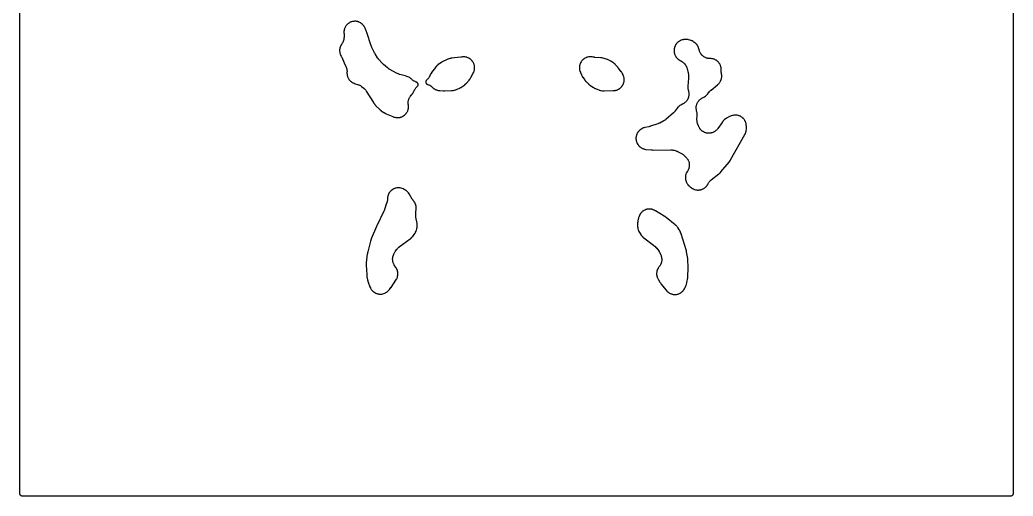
# Model space of a CAD drawing. Header units: millimetres. Extents: x 0 to 300, y 0 to 300.
# Drawn here: x -0.1 to 300.1, y -0.1 to 143.8 of the extents above; entities that cross this region are included whole.
import ezdxf

# ---------------------------------------------------------------- set-up
doc = ezdxf.new("R2010")
doc.units = ezdxf.units.MM
doc.layers.add('CUT', color=7, linetype='CONTINUOUS')

msp = doc.modelspace()

# ---------------------------------------------------------------- linework, layer by layer
at = {"layer": 'CUT'}
msp.add_lwpolyline([(300.1235, 299.3054), (300.1235, 0.6946), (300.1187, 0.5967), (300.1072, 0.5191), (300.0882, 0.4431), (300.0617, 0.3692), (300.0282, 0.2983), (299.9879, 0.2311), (299.9412, 0.1681), (299.8885, 0.11), (299.8304, 0.0573), (299.7674, 0.0106), (299.7002, -0.0297), (299.6293, -0.0632), (299.5555, -0.0896), (299.4794, -0.1087), (299.4018, -0.1202), (299.3039, -0.125), (296.6235, -0.125), (3.375, -0.125), (0.6946, -0.125), (0.5967, -0.1202), (0.5191, -0.1087), (0.4431, -0.0896), (0.3692, -0.0632), (0.2983, -0.0297), (0.2311, 0.0106), (0.1681, 0.0573), (0.11, 0.11), (0.0573, 0.1681), (0.0106, 0.2311), (-0.0297, 0.2983), (-0.0632, 0.3692), (-0.0896, 0.4431), (-0.1087, 0.5191), (-0.1202, 0.5967), (-0.125, 0.6946), (-0.125, 3.375), (-0.125, 296.625)], dxfattribs=at)
for points in [[(97.3059, 132.2361), (97.3147, 132.2175), (97.3553, 132.1295), (97.3682, 132.1005), (97.3879, 132.0544), (97.3923, 132.044), (98.1853, 130.1389), (98.2163, 130.0735), (98.2534, 130.0112), (98.2704, 129.9855), (98.3267, 129.891), (98.4256, 129.705), (98.4725, 129.6055), (98.553, 129.4107), (98.5901, 129.3072), (98.6514, 129.1056), (98.6784, 128.999), (98.72, 128.7924), (98.7365, 128.6837), (98.7581, 128.4741), (98.7641, 128.3642), (98.7654, 128.1402), (98.7598, 128.0102), (98.7596, 128.0064), (98.7595, 128.0045), (98.759, 127.9857), (98.758, 127.9168), (98.7508, 127.747), (98.7513, 127.6718), (98.7657, 127.4188), (98.7737, 127.344), (98.813, 127.0937), (98.8283, 127.02), (98.8922, 126.7749), (98.9147, 126.7031), (99.0025, 126.4654), (99.032, 126.3962), (99.1429, 126.1684), (99.1791, 126.1025), (99.3119, 125.8867), (99.3544, 125.8247), (99.5079, 125.6231), (99.5564, 125.5656), (99.7291, 125.3802), (99.783, 125.3277), (99.9732, 125.1603), (100.032, 125.1134), (100.2378, 124.9656), (100.301, 124.9248), (100.5204, 124.798), (100.5873, 124.7637), (100.8181, 124.6592), (100.8881, 124.6317), (101.2241, 124.5181), (101.26, 124.507), (101.9325, 124.3162), (101.9872, 124.2992), (102.2221, 124.2196), (102.3286, 124.1775), (102.5283, 124.0866), (102.63, 124.034), (102.8195, 123.9235), (102.9154, 123.861), (103.1161, 123.7152), (103.1616, 123.6804), (103.8209, 123.149), (103.8698, 123.1072), (104.0762, 122.9207), (104.1665, 122.8294), (104.3294, 122.6449), (104.4088, 122.544), (104.5683, 122.3161), (104.6037, 122.2624), (106.7542, 118.7874), (106.7799, 118.7486), (107.0331, 118.3904), (107.0914, 118.3178), (107.3866, 117.9933), (107.4189, 117.9599), (108.776, 116.6399), (108.8026, 116.6152), (109.0588, 116.3889), (109.1153, 116.3435), (109.3919, 116.1426), (109.4217, 116.122), (109.9329, 115.7866), (109.9616, 115.7686), (110.2362, 115.6055), (110.2959, 115.5735), (110.5838, 115.4355), (110.6147, 115.4216), (112.6503, 114.5552), (112.6781, 114.544), (112.9428, 114.4435), (112.9997, 114.4245), (113.1794, 114.372), (113.2431, 114.3564), (113.5172, 114.3016), (113.5903, 114.2906), (113.8327, 114.2662), (113.9056, 114.2624), (114.1516, 114.2614), (114.2246, 114.2646), (114.4696, 114.2873), (114.5419, 114.2975), (114.7835, 114.3435), (114.8545, 114.3606), (115.0907, 114.4296), (115.1597, 114.4534), (115.3881, 114.5448), (115.4546, 114.5751), (115.6732, 114.688), (115.7364, 114.7245), (115.9431, 114.8579), (116.0025, 114.9003), (116.1955, 115.0529), (116.2506, 115.1009), (116.4281, 115.2712), (116.4783, 115.3243), (116.6386, 115.5109), (116.6834, 115.5685), (116.8251, 115.7697), (116.8642, 115.8313), (116.9859, 116.0451), (117.019, 116.1102), (117.1196, 116.3347), (117.1462, 116.4027), (117.2248, 116.6359), (117.2448, 116.7061), (117.3007, 116.9457), (117.3138, 117.0175), (117.3464, 117.2614), (117.3526, 117.3341), (117.3617, 117.58), (117.3609, 117.653), (117.3463, 117.8986), (117.3385, 117.9712), (117.3052, 118.1837), (117.2981, 118.2369), (117.273, 118.468), (117.2664, 118.5752), (117.2635, 118.7808), (117.267, 118.888), (117.2835, 119.093), (117.2971, 119.1994), (117.3327, 119.4019), (117.3563, 119.5066), (117.4108, 119.7049), (117.4441, 119.8069), (117.517, 119.9991), (117.5598, 120.0976), (117.6623, 120.3062), (117.6852, 120.3502), (117.7191, 120.4074), (117.8808, 120.6624), (117.9624, 120.7753), (118.154, 121.0086), (118.1998, 121.0611), (118.3156, 121.1858), (118.3402, 121.2135), (118.5651, 121.4806), (118.61, 121.5395), (118.7513, 121.745), (118.7902, 121.808), (118.9109, 122.0264), (118.9435, 122.0928), (119.0875, 122.4265), (119.1108, 122.4771), (119.2172, 122.6939), (119.2711, 122.7914), (119.3835, 122.973), (119.4467, 123.0647), (119.5763, 123.2345), (119.6481, 123.3197), (119.7936, 123.4759), (119.8735, 123.5537), (120.0191, 123.6823), (120.0736, 123.7355), (120.1225, 123.7938), (120.1653, 123.8568), (120.2016, 123.9238), (120.231, 123.994), (120.2533, 124.0668), (120.2681, 124.1415), (120.2754, 124.2173), (120.275, 124.2935), (120.2671, 124.3692), (120.2516, 124.4438), (120.2287, 124.5164), (120.1987, 124.5864), (120.1618, 124.653), (120.1184, 124.7156), (120.069, 124.7735), (120.014, 124.8262), (119.9541, 124.8732), (119.8897, 124.9139), (119.8216, 124.9479), (119.7504, 124.975), (119.6233, 125.0162), (119.4219, 125.0928), (119.3187, 125.1381), (119.1256, 125.2344), (119.0273, 125.2895), (118.8446, 125.4044), (118.7523, 125.469), (118.5819, 125.6014), (118.4964, 125.6748), (118.3194, 125.8427), (118.2794, 125.8825), (118.2603, 125.9026), (118.2066, 125.9536), (118.0176, 126.1164), (117.9592, 126.162), (117.7552, 126.3056), (117.6927, 126.3452), (117.4757, 126.4683), (117.4096, 126.5017), (117.1817, 126.6031), (117.1126, 126.6298), (116.7814, 126.74), (116.7459, 126.7509), (114.7186, 127.3172), (114.6556, 127.3367), (114.3856, 127.4293), (114.2637, 127.4791), (114.0061, 127.6022), (113.9475, 127.6324), (111.5389, 128.9599), (111.5234, 128.9686), (111.4846, 128.9908), (111.4004, 129.0439), (111.0827, 129.2644), (111.0096, 129.3196), (111.0014, 129.3263), (110.9933, 129.333), (109.7551, 130.3682), (109.7394, 130.3816), (109.6899, 130.4244), (109.6252, 130.4852), (109.393, 130.7206), (109.3451, 130.7722), (108.3815, 131.8781), (108.3557, 131.9088), (108.2335, 132.0593), (108.2088, 132.0909), (108.1633, 132.1513), (108.1398, 132.1835), (108.0291, 132.3415), (108.0068, 132.3745), (107.2582, 133.5262), (107.2369, 133.5603), (107.1369, 133.7267), (107.1168, 133.7615), (107.0797, 133.8285), (107.0608, 133.864), (106.9728, 134.037), (106.9552, 134.0731), (106.2886, 135.5063), (106.2747, 135.5372), (106.2101, 135.6876), (106.1972, 135.719), (106.1735, 135.7791), (106.1615, 135.8108), (106.1059, 135.9648), (106.0949, 135.9969), (104.7791, 140.0142), (104.7729, 140.0322), (104.701, 140.2346), (104.6874, 140.2701), (104.6054, 140.4686), (104.5979, 140.4861), (104.2318, 141.3137), (104.2159, 141.3475), (104.0578, 141.662), (104.021, 141.727), (103.8866, 141.9396), (103.8436, 142.0006), (103.689, 142.199), (103.6403, 142.2555), (103.4669, 142.4377), (103.4128, 142.4892), (103.2224, 142.6536), (103.1636, 142.6995), (102.958, 142.8444), (102.8949, 142.8843), (102.6761, 143.0083), (102.6094, 143.0419), (102.3795, 143.1438), (102.3098, 143.1706), (102.071, 143.2495), (101.999, 143.2694), (101.7536, 143.3244), (101.68, 143.3371), (101.4304, 143.3678), (101.3559, 143.3733), (101.1045, 143.3793), (101.0299, 143.3775), (100.7791, 143.3588), (100.705, 143.3496), (100.4572, 143.3065), (100.3844, 143.29), (100.142, 143.2228), (100.0711, 143.1993), (99.8366, 143.1085), (99.7684, 143.0782), (99.5438, 142.9649), (99.4789, 142.928), (99.2666, 142.7933), (99.2056, 142.7502), (99.0075, 142.5952), (98.951, 142.5464), (98.7691, 142.3727), (98.7177, 142.3186), (98.5537, 142.1279), (98.5078, 142.0689), (98.3634, 141.8631), (98.3235, 141.8), (98.1999, 141.5809), (98.1665, 141.5142), (98.0649, 141.2841), (98.0382, 141.2144), (97.9597, 140.9754), (97.94, 140.9034), (97.8854, 140.6579), (97.8727, 140.5843), (97.8425, 140.3346), (97.8371, 140.2602), (97.8315, 140.0087), (97.8335, 139.9341), (97.8635, 139.54), (97.8662, 139.4895), (97.8664, 139.4829), (97.8685, 139.4455), (97.8746, 139.3709), (97.8783, 139.287), (97.8793, 139.1444), (97.879, 139.1108), (97.868, 138.6202), (97.8651, 138.5603), (97.8456, 138.3015), (97.8304, 138.1826), (97.7892, 137.9568), (97.7616, 137.8402), (97.6885, 137.5911), (97.6702, 137.5341), (97.5931, 137.3149), (97.576, 137.2693), (97.4976, 137.0733), (97.4575, 136.9845), (97.3736, 136.8177), (97.3262, 136.7327), (97.2155, 136.5529), (97.1891, 136.512), (97.0331, 136.2812), (96.9953, 136.2191), (96.8782, 136.004), (96.8465, 135.9386), (96.7505, 135.7133), (96.7252, 135.6451), (96.6511, 135.4117), (96.6324, 135.3415), (96.581, 135.102), (96.5691, 135.0303), (96.5408, 134.787), (96.5358, 134.7145), (96.5308, 134.4697), (96.5329, 134.397), (96.5513, 134.1528), (96.5602, 134.0807), (96.6019, 133.8393), (96.6177, 133.7684), (96.6823, 133.5321), (96.7048, 133.463), (96.7916, 133.234), (96.8206, 133.1674), (96.9722, 132.86), (96.989, 132.8278), (97.1797, 132.4837), (97.1895, 132.4656), (97.2349, 132.38), (97.2494, 132.3518), (97.2717, 132.3068), (97.2767, 132.2967)], [(187.8798, 110.924), (187.8146, 110.8886), (187.6008, 110.7591), (187.5393, 110.7176), (187.3393, 110.5677), (187.2821, 110.5204), (187.0976, 110.3518), (187.0453, 110.2992), (186.8781, 110.1134), (186.8312, 110.0559), (186.6829, 109.8546), (186.6419, 109.7928), (186.5139, 109.5781), (186.4791, 109.5126), (186.3726, 109.2864), (186.3444, 109.2178), (186.2605, 108.9823), (186.2391, 108.9113), (186.1786, 108.6688), (186.1642, 108.596), (186.1276, 108.3487), (186.1203, 108.2749), (186.1081, 108.0252), (186.1081, 107.951), (186.1202, 107.7014), (186.1274, 107.6275), (186.1639, 107.3802), (186.1782, 107.3074), (186.2386, 107.0649), (186.26, 106.9938), (186.3438, 106.7583), (186.372, 106.6897), (186.4783, 106.4635), (186.5131, 106.3979), (186.641, 106.1831), (186.682, 106.1213), (186.8302, 105.92), (186.8771, 105.8625), (187.0442, 105.6766), (187.0964, 105.6239), (187.2809, 105.4552), (187.338, 105.4079), (187.538, 105.258), (187.5995, 105.2164), (187.8132, 105.0867), (187.8784, 105.0514), (188.1037, 104.9432), (188.1721, 104.9143), (188.4069, 104.8286), (188.4778, 104.8066), (188.7198, 104.7442), (188.7925, 104.7292), (189.1381, 104.6752), (189.1749, 104.6704), (190.7116, 104.507), (190.7334, 104.505), (190.9794, 104.4859), (191.023, 104.4838), (191.2697, 104.479), (191.2915, 104.4788), (196.6363, 104.5266), (196.6918, 104.5257), (196.9322, 104.5162), (197.0428, 104.5064), (197.2535, 104.4773), (197.3626, 104.4567), (197.5966, 104.4008), (197.6503, 104.3866), (198.2391, 104.215), (198.2576, 104.2095), (198.3257, 104.1884), (198.3861, 104.1678), (198.562, 104.1023), (198.6454, 104.0675), (198.8172, 103.9875), (198.8662, 103.9633), (198.8965, 103.9474), (198.9066, 103.942), (199.8901, 103.4128), (199.9368, 103.3862), (200.136, 103.2666), (200.2252, 103.2072), (200.3907, 103.0853), (200.4739, 103.0177), (200.6472, 102.8629), (200.6864, 102.8263), (201.2217, 102.3009), (201.2598, 102.2617), (201.4208, 102.0878), (201.4911, 102.004), (201.6181, 101.8373), (201.6801, 101.7472), (201.7905, 101.569), (201.8436, 101.4734), (201.9364, 101.2855), (201.9801, 101.1852), (202.0544, 100.9893), (202.0883, 100.8853), (202.1436, 100.6831), (202.1673, 100.5763), (202.2029, 100.3698), (202.2163, 100.2613), (202.232, 100.0523), (202.2349, 99.9429), (202.2304, 99.7334), (202.2229, 99.6243), (202.1984, 99.4162), (202.1804, 99.3083), (202.136, 99.1034), (202.1078, 98.9978), (202.044, 98.7981), (202.0057, 98.6957), (201.9231, 98.5031), (201.8752, 98.4047), (201.7745, 98.2209), (201.7174, 98.1277), (201.6786, 98.0706), (201.6591, 98.0404), (201.4753, 97.7405), (201.4404, 97.677), (201.3333, 97.4577), (201.3046, 97.3912), (201.2188, 97.1627), (201.1966, 97.0938), (201.133, 96.8581), (201.1175, 96.7874), (201.0765, 96.5468), (201.0678, 96.4749), (201.05, 96.2315), (201.0482, 96.159), (201.0536, 95.915), (201.0587, 95.8428), (201.0873, 95.6004), (201.0992, 95.5289), (201.1508, 95.2904), (201.1695, 95.2204), (201.2436, 94.9879), (201.2688, 94.92), (201.3647, 94.6955), (201.3963, 94.6303), (201.5131, 94.4161), (201.5507, 94.3542), (201.6874, 94.152), (201.7308, 94.094), (201.8861, 93.9057), (201.9348, 93.8521), (202.1074, 93.6795), (202.161, 93.6307), (202.4243, 93.4132), (202.4528, 93.3908), (202.8363, 93.1037), (202.8673, 93.0817), (203.1639, 92.8819), (203.2289, 92.8427), (203.454, 92.7219), (203.5225, 92.6893), (203.7585, 92.5915), (203.83, 92.566), (204.0746, 92.4921), (204.1482, 92.4739), (204.399, 92.4248), (204.474, 92.414), (204.7284, 92.3901), (204.8042, 92.3868), (205.0597, 92.3885), (205.1355, 92.3927), (205.3895, 92.4198), (205.4645, 92.4316), (205.7146, 92.4839), (205.788, 92.5032), (206.0316, 92.5801), (206.1027, 92.6065), (206.3374, 92.7074), (206.4056, 92.7408), (206.6291, 92.8646), (206.6935, 92.9046), (206.9036, 93.05), (206.9638, 93.0963), (207.1583, 93.2619), (207.2135, 93.3139), (207.3906, 93.4981), (207.4403, 93.5554), (207.5981, 93.7564), (207.6419, 93.8183), (207.7789, 94.034), (207.8164, 94.0999), (207.9168, 94.2996), (207.946, 94.3541), (208.0793, 94.5867), (208.1465, 94.6905), (208.286, 94.8822), (208.3641, 94.9781), (208.5235, 95.1536), (208.6115, 95.2405), (208.8122, 95.4182), (208.8597, 95.4579), (211.1408, 97.2665), (211.1692, 97.2902), (211.4312, 97.5195), (211.4843, 97.5708), (211.7228, 97.8244), (211.7474, 97.8519), (214.2405, 100.7758), (214.2639, 100.8047), (214.4783, 101.0827), (214.5209, 101.1438), (214.707, 101.4414), (214.726, 101.4734), (219.0013, 109.1163), (219.0187, 109.1492), (219.1749, 109.4637), (219.2047, 109.5319), (219.2938, 109.7664), (219.3168, 109.8372), (219.4087, 110.176), (219.4176, 110.2122), (219.4488, 110.3546), (219.4568, 110.3966), (219.5208, 110.7936), (219.5296, 110.8785), (219.5432, 111.1654), (219.5425, 111.2507), (219.5164, 111.652), (219.5125, 111.6945), (219.4733, 112.0168), (219.4679, 112.0538), (219.408, 112.4018), (219.3917, 112.475), (219.3247, 112.7182), (219.3012, 112.7893), (219.2106, 113.0247), (219.1803, 113.0932), (219.0669, 113.3186), (219.03, 113.3838), (218.895, 113.5969), (218.8519, 113.6581), (218.6965, 113.8569), (218.6476, 113.9136), (218.4734, 114.0961), (218.4191, 114.1477), (218.2279, 114.3122), (218.1688, 114.3582), (217.9623, 114.5031), (217.8989, 114.543), (217.6791, 114.6669), (217.6121, 114.7004), (217.3812, 114.8021), (217.3113, 114.8288), (217.0715, 114.9072), (216.9993, 114.927), (216.7529, 114.9814), (216.6791, 114.9939), (216.4286, 115.0238), (216.3539, 115.0291), (216.1016, 115.0342), (216.0268, 115.032), (215.7753, 115.0123), (215.701, 115.0027), (215.3551, 114.9409), (215.2871, 114.9255), (214.9957, 114.8453), (214.9343, 114.8255), (214.7303, 114.7502), (214.6707, 114.7254), (214.3953, 114.5962), (214.3663, 114.5819), (213.6964, 114.2323), (213.6688, 114.2171), (213.4111, 114.0687), (213.3578, 114.035), (213.1831, 113.9141), (213.1327, 113.8761), (212.9031, 113.6872), (212.8792, 113.6667), (212.8284, 113.6212), (212.7952, 113.5896), (212.4914, 113.2829), (212.431, 113.2141), (212.1664, 112.8732), (212.1394, 112.8362), (210.8971, 111.0193), (210.8652, 110.9748), (210.7221, 110.7857), (210.6519, 110.7017), (210.5099, 110.5474), (210.432, 110.4705), (210.2759, 110.3305), (210.191, 110.2615), (210.0221, 110.1371), (209.931, 110.0765), (209.751, 109.9689), (209.6545, 109.9173), (209.465, 109.8275), (209.3639, 109.7854), (209.1667, 109.7141), (209.0621, 109.6819), (208.8589, 109.6299), (208.7517, 109.6079), (208.5445, 109.5756), (208.4357, 109.564), (208.2263, 109.5517), (208.1169, 109.5506), (207.9073, 109.5585), (207.7983, 109.5678), (207.5904, 109.5958), (207.4828, 109.6156), (207.2786, 109.6633), (207.1733, 109.6933), (206.9746, 109.7605), (206.8727, 109.8004), (206.6814, 109.8863), (206.5838, 109.9359), (206.4016, 110.0397), (206.3092, 110.0984), (206.1378, 110.2192), (206.0515, 110.2865), (205.8925, 110.4232), (205.813, 110.4984), (205.6678, 110.6498), (205.5959, 110.7323), (205.4659, 110.8968), (205.4022, 110.9859), (205.2886, 111.1621), (205.2338, 111.2569), (205.1376, 111.4432), (205.0922, 111.5428), (205.0041, 111.763), (204.985, 111.8143), (204.7361, 112.5354), (204.7183, 112.5914), (204.6478, 112.8357), (204.6212, 112.95), (204.5814, 113.1714), (204.5666, 113.2878), (204.5476, 113.5414), (204.5447, 113.6), (204.5364, 113.9552), (204.5361, 113.9718), (204.5358, 114.0136), (204.5388, 114.1067), (204.5652, 114.4677), (204.5746, 114.553), (204.5761, 114.5628), (204.5776, 114.5725), (204.5793, 114.5833), (204.5842, 114.6205), (204.6222, 114.9721), (204.6266, 115.047), (204.6288, 115.2996), (204.6257, 115.3746), (204.603, 115.6262), (204.5926, 115.7005), (204.5452, 115.9486), (204.5275, 116.0215), (204.4552, 116.2663), (204.4402, 116.322), (204.3816, 116.5652), (204.3602, 116.6786), (204.3304, 116.8977), (204.3206, 117.0128), (204.3131, 117.2338), (204.315, 117.3492), (204.3298, 117.5699), (204.3434, 117.6845), (204.3805, 117.9026), (204.4056, 118.0152), (204.4646, 118.2284), (204.5009, 118.338), (204.5812, 118.5441), (204.6284, 118.6494), (204.7291, 118.8463), (204.7868, 118.9463), (204.9068, 119.132), (204.9743, 119.2257), (205.1126, 119.3983), (205.1892, 119.4847), (205.3442, 119.6425), (205.4291, 119.7206), (205.5993, 119.8619), (205.6917, 119.9311), (205.8753, 120.0544), (205.9742, 120.1139), (206.1948, 120.2316), (206.2465, 120.2575), (206.6418, 120.4435), (206.7095, 120.4796), (206.9185, 120.6051), (206.9803, 120.6464), (207.1813, 120.7957), (207.2387, 120.8428), (207.4242, 121.0109), (207.4767, 121.0635), (207.7121, 121.323), (207.7364, 121.3512), (208.3753, 122.129), (208.3865, 122.1424), (208.415, 122.176), (208.4815, 122.248), (208.7519, 122.5164), (208.8185, 122.5774), (208.8265, 122.5842), (208.8344, 122.5908), (210.7678, 124.1976), (210.7963, 124.2225), (211.0595, 124.4645), (211.1127, 124.5185), (211.2826, 124.7092), (211.3301, 124.7683), (211.4802, 124.975), (211.5216, 125.0385), (211.6503, 125.2591), (211.6852, 125.3264), (211.7912, 125.5587), (211.8192, 125.6292), (211.9016, 125.8709), (211.9225, 125.9438), (211.9804, 126.1926), (211.9938, 126.2672), (212.0266, 126.5205), (212.0326, 126.5961), (212.04, 126.8514), (212.0384, 126.9272), (212.0204, 127.1819), (212.0112, 127.2572), (211.9396, 127.6733), (211.9318, 127.7244), (211.9282, 127.7462), (211.9187, 127.7985), (211.9058, 127.8914), (211.8884, 128.0703), (211.8831, 128.164), (211.8801, 128.3671), (211.8804, 128.4141), (211.8856, 128.6091), (211.8857, 128.6455), (211.8783, 128.9885), (211.8733, 129.0611), (211.8446, 129.3046), (211.8326, 129.3764), (211.7808, 129.6161), (211.762, 129.6864), (211.6874, 129.92), (211.662, 129.9881), (211.5655, 130.2135), (211.5337, 130.279), (211.416, 130.4941), (211.3781, 130.5562), (211.2404, 130.7591), (211.1967, 130.8173), (211.0403, 131.006), (210.9912, 131.0598), (210.8174, 131.2327), (210.7634, 131.2815), (210.5739, 131.437), (210.5155, 131.4805), (210.3119, 131.6171), (210.2496, 131.6548), (210.0339, 131.7714), (209.9683, 131.8029), (209.7425, 131.8983), (209.6742, 131.9234), (209.4402, 131.9967), (209.3698, 132.0152), (209.1299, 132.0658), (209.0581, 132.0775), (208.8145, 132.1049), (208.7418, 132.1096), (208.4355, 132.1147), (208.3813, 132.1169), (208.1467, 132.132), (208.0389, 132.1441), (207.8337, 132.1771), (207.7275, 132.1994), (207.5263, 132.2517), (207.4227, 132.284), (207.2274, 132.3553), (207.1274, 132.3973), (206.9398, 132.4868), (206.8442, 132.5381), (206.6659, 132.645), (206.5756, 132.7052), (206.4083, 132.8286), (206.3242, 132.8971), (206.1694, 133.0358), (206.0921, 133.112), (205.9512, 133.2648), (205.8816, 133.348), (205.7558, 133.5135), (205.6944, 133.6029), (205.5849, 133.7797), (205.5323, 133.8745), (205.4402, 134.0609), (205.3968, 134.1603), (205.3228, 134.3546), (205.289, 134.4577), (205.2266, 134.6843), (205.2134, 134.737), (205.1685, 134.937), (205.1622, 134.9627), (205.1512, 135.0047), (205.1408, 135.0408), (205.0343, 135.3786), (205.0082, 135.449), (204.9087, 135.6816), (204.8758, 135.7491), (204.7538, 135.9708), (204.7144, 136.0347), (204.5631, 136.2549), (204.5209, 136.3106), (204.3841, 136.475), (204.3399, 136.5237), (204.1856, 136.6795), (204.1376, 136.7239), (203.9697, 136.8666), (203.9181, 136.9067), (203.6669, 137.0854), (203.6399, 137.1038), (203.4217, 137.2452), (203.3891, 137.2652), (203.077, 137.4459), (203.009, 137.4808), (202.7741, 137.5869), (202.7029, 137.6148), (202.4586, 137.6967), (202.385, 137.7173), (202.0333, 137.797), (201.9958, 137.8045), (201.8536, 137.8292), (201.8115, 137.8354), (201.4133, 137.8819), (201.3284, 137.8871), (201.0421, 137.8883), (200.9572, 137.8839), (200.5587, 137.8409), (200.5165, 137.8352), (200.4896, 137.8307), (200.4537, 137.8239), (200.1164, 137.7514), (200.0456, 137.7326), (199.8107, 137.6579), (199.7422, 137.6324), (199.5155, 137.5355), (199.4497, 137.5035), (199.2335, 137.3852), (199.1711, 137.347), (198.9672, 137.2085), (198.9087, 137.1645), (198.7191, 137.0069), (198.6652, 136.9575), (198.4916, 136.7825), (198.4426, 136.7281), (198.2867, 136.5372), (198.2432, 136.4784), (198.1063, 136.2734), (198.0687, 136.2107), (197.9522, 135.9935), (197.9207, 135.9274), (197.8256, 135.7), (197.8007, 135.6312), (197.7279, 135.3957), (197.7097, 135.3248), (197.6599, 135.0834), (197.6486, 135.0111), (197.6223, 134.766), (197.618, 134.693), (197.6153, 134.4465), (197.6181, 134.3734), (197.6391, 134.1278), (197.6489, 134.0553), (197.6935, 133.8129), (197.7101, 133.7416), (197.7778, 133.5046), (197.8013, 133.4353), (197.8915, 133.2059), (197.9215, 133.1392), (198.0333, 132.9195), (198.0696, 132.8559), (198.202, 132.648), (198.2442, 132.5883), (198.396, 132.3941), (198.4438, 132.3387), (198.6136, 132.16), (198.6665, 132.1094), (198.8526, 131.9478), (198.9101, 131.9026), (199.111, 131.7597), (199.1726, 131.7202), (199.4729, 131.5474), (199.5382, 131.5069), (199.5549, 131.4957), (199.586, 131.4759), (199.7926, 131.3518), (199.8567, 131.3103), (200.1905, 131.078), (200.2332, 131.0467), (200.4153, 130.907), (200.4962, 130.8387), (200.6451, 130.7007), (200.7193, 130.6251), (200.8548, 130.4739), (200.9217, 130.3918), (201.0424, 130.2286), (201.1015, 130.1407), (201.2066, 129.967), (201.2572, 129.8739), (201.3457, 129.6913), (201.3874, 129.5939), (201.4586, 129.4038), (201.4911, 129.303), (201.5513, 129.0815), (201.564, 129.0301), (201.6414, 128.6824), (201.6611, 128.6105), (201.7836, 128.2372), (201.798, 128.1899), (201.8005, 128.1809), (201.8115, 128.1451), (201.8282, 128.0952), (201.8554, 128.0005), (201.8996, 127.817), (201.9185, 127.7203), (201.9504, 127.5092), (201.9567, 127.4604), (202.0156, 126.9109), (202.0173, 126.8929), (202.0215, 126.8476), (202.0262, 126.7462), (202.0269, 126.3522), (202.0232, 126.2589), (202.0224, 126.2482), (202.0215, 126.2375), (201.8009, 123.7813), (201.7985, 123.7442), (201.7843, 123.3941), (201.7849, 123.3198), (201.7992, 123.0699), (201.8071, 122.996), (201.8457, 122.7486), (201.8608, 122.6759), (201.9501, 122.3303), (201.9605, 122.2937), (201.9792, 122.234), (202.0066, 122.1288), (202.0495, 121.925), (202.0668, 121.8177), (202.0902, 121.6108), (202.0972, 121.5023), (202.1007, 121.2941), (202.0973, 121.1854), (202.0809, 120.9778), (202.0672, 120.87), (202.0312, 120.6648), (202.0073, 120.5588), (201.9518, 120.358), (201.9179, 120.2548), (201.8436, 120.0602), (201.8, 119.9606), (201.7075, 119.774), (201.6547, 119.679), (201.5448, 119.5021), (201.4831, 119.4126), (201.3569, 119.2469), (201.287, 119.1637), (201.1456, 119.0108), (201.068, 118.9346), (200.9127, 118.7959), (200.8282, 118.7275), (200.6604, 118.6042), (200.5698, 118.5441), (200.391, 118.4373), (200.2951, 118.3861), (200.0823, 118.2852), (200.0326, 118.2631), (199.9178, 118.2152), (199.8501, 118.183), (199.6276, 118.0632), (199.5634, 118.0245), (199.3538, 117.8834), (199.2937, 117.8385), (199.0991, 117.6774), (199.0437, 117.6268), (198.8659, 117.4474), (198.8158, 117.3915), (198.5929, 117.117), (198.5699, 117.0874), (197.9696, 116.2687), (197.9295, 116.2172), (197.7496, 115.9992), (197.661, 115.9035), (197.4574, 115.7076), (197.4091, 115.6637), (195.1717, 113.7445), (195.1565, 113.7316), (195.1, 113.6849), (195.0482, 113.6444), (194.8926, 113.53), (194.8155, 113.4781), (194.6495, 113.3757), (194.6009, 113.3474), (194.57, 113.3304), (194.5596, 113.3248), (193.2804, 112.6381), (193.2672, 112.6311), (193.2339, 112.6138), (193.1582, 112.5779), (192.8595, 112.4494), (192.7877, 112.4214), (192.7793, 112.4184), (192.7709, 112.4155), (190.5309, 111.6463), (190.4963, 111.635), (190.3282, 111.5832), (190.2933, 111.5731), (190.2263, 111.5548), (190.1911, 111.5457), (190.0201, 111.5048), (189.9846, 111.4969), (188.8543, 111.2641), (188.8181, 111.2557), (188.4793, 111.1685), (188.4084, 111.1465), (188.1736, 111.0609), (188.1052, 111.0321)], [(122.6584, 125.3797), (122.629, 125.3129), (122.6062, 125.2436), (122.5901, 125.1724), (122.5809, 125.1), (122.5787, 125.027), (122.5835, 124.9542), (122.5953, 124.8821), (122.6139, 124.8116), (122.6392, 124.7431), (122.671, 124.6774), (122.7089, 124.615), (122.7527, 124.5566), (122.8018, 124.5026), (122.8559, 124.4536), (122.9144, 124.41), (122.9769, 124.3722), (123.0427, 124.3406), (123.1112, 124.3155), (123.1985, 124.2881), (123.3988, 124.2143), (123.5014, 124.1708), (123.6936, 124.0778), (123.7915, 124.0244), (123.9737, 123.9131), (124.0658, 123.8504), (124.2363, 123.7219), (124.3219, 123.6505), (124.4995, 123.487), (124.5396, 123.4482), (124.6318, 123.3546), (124.6868, 123.3041), (124.8801, 123.143), (124.9398, 123.0981), (125.1479, 122.9568), (125.2117, 122.918), (125.4327, 122.7978), (125.5, 122.7654), (125.7318, 122.6675), (125.8019, 122.6419), (126.0422, 122.5672), (126.1145, 122.5486), (126.3609, 122.4979), (126.4347, 122.4864), (126.7849, 122.4496), (126.8221, 122.4466), (127.8067, 122.3919), (127.824, 122.3911), (128.0193, 122.3847), (128.0538, 122.3844), (128.2493, 122.3868), (128.2665, 122.3872), (130.3915, 122.4625), (130.4314, 122.465), (130.8068, 122.4981), (130.8859, 122.5093), (131.1501, 122.561), (131.2276, 122.5805), (131.5878, 122.6913), (131.6257, 122.704), (132.2449, 122.9308), (132.2858, 122.9472), (132.6671, 123.1125), (132.7458, 123.1522), (133.1052, 123.3604), (133.1427, 123.3836), (134.0741, 123.9982), (134.1016, 124.0172), (134.3568, 124.2021), (134.4091, 124.2436), (134.5791, 124.3913), (134.6276, 124.4373), (134.8464, 124.6639), (134.8691, 124.6885), (135.6479, 125.5698), (135.6764, 125.604), (135.9356, 125.9344), (135.9863, 126.0076), (136.205, 126.366), (136.2271, 126.4047), (136.8981, 127.6651), (136.9147, 127.6982), (137.0634, 128.0137), (137.0917, 128.0821), (137.1756, 128.3168), (137.197, 128.3876), (137.2577, 128.6294), (137.2721, 128.7019), (137.309, 128.9484), (137.3163, 129.0221), (137.329, 129.271), (137.3292, 129.345), (137.3176, 129.5939), (137.3106, 129.6676), (137.2749, 129.9143), (137.2607, 129.9869), (137.2012, 130.2289), (137.18, 130.2998), (137.0972, 130.5349), (137.0693, 130.6034), (136.964, 130.8293), (136.9296, 130.8948), (136.8028, 131.1094), (136.7621, 131.1712), (136.6152, 131.3725), (136.5687, 131.43), (136.4028, 131.616), (136.3509, 131.6688), (136.1677, 131.8378), (136.111, 131.8853), (135.9123, 132.0357), (135.8512, 132.0774), (135.6387, 132.2078), (135.5739, 132.2434), (135.3498, 132.3525), (135.2818, 132.3816), (135.0481, 132.4684), (134.9776, 132.4907), (134.7366, 132.5544), (134.6642, 132.5698), (134.4182, 132.6097), (134.3447, 132.618), (134.096, 132.6338), (134.022, 132.6349), (133.7729, 132.6264), (133.6992, 132.6203), (133.3311, 132.5717), (133.3157, 132.5695), (133.1742, 132.5479), (133.1424, 132.5435), (130.2828, 132.1881), (130.2484, 132.183), (129.9261, 132.1279), (129.8583, 132.1131), (129.6325, 132.0529), (129.5664, 132.032), (129.2594, 131.9193), (129.2271, 131.9066), (128.1903, 131.4713), (128.1497, 131.4528), (127.772, 131.2674), (127.6943, 131.2234), (127.341, 130.9951), (127.3042, 130.9697), (126.3506, 130.2707), (126.3215, 130.2482), (126.0519, 130.0298), (125.997, 129.9807), (125.8204, 129.8067), (125.7705, 129.7526), (125.548, 129.4863), (125.5251, 129.4575), (124.3153, 127.858), (124.2935, 127.8277), (124.0951, 127.5368), (124.0561, 127.4731), (123.9354, 127.2523), (123.9029, 127.1851), (123.7749, 126.8839), (123.7516, 126.8326), (123.6452, 126.613), (123.5911, 126.5141), (123.4783, 126.3302), (123.4147, 126.2372), (123.2842, 126.0652), (123.2118, 125.9789), (123.065, 125.8207), (122.9844, 125.742), (122.8351, 125.61), (122.7828, 125.5591), (122.7357, 125.5034), (122.6941, 125.4434)], [(172.5375, 132.6555), (172.4644, 132.6593), (172.2176, 132.66), (172.1444, 132.6567), (171.8987, 132.6337), (171.8262, 132.6234), (171.5839, 132.5768), (171.5127, 132.5596), (171.276, 132.4899), (171.2068, 132.4659), (170.9779, 132.3737), (170.9113, 132.3431), (170.6923, 132.2294), (170.629, 132.1925), (170.422, 132.0582), (170.3625, 132.0155), (170.1694, 131.8619), (170.1143, 131.8136), (169.9369, 131.6421), (169.8867, 131.5887), (169.7266, 131.4009), (169.6818, 131.343), (169.5405, 131.1406), (169.5015, 131.0786), (169.3804, 130.8637), (169.3475, 130.7982), (169.2476, 130.5725), (169.2212, 130.5042), (169.1435, 130.27), (169.1238, 130.1994), (169.069, 129.9588), (169.0562, 129.8867), (169.0248, 129.642), (169.019, 129.5689), (169.0113, 129.3223), (169.0126, 129.249), (169.0287, 129.0028), (169.037, 128.93), (169.0767, 128.6865), (169.092, 128.6148), (169.155, 128.3763), (169.1771, 128.3064), (169.297, 127.9825), (169.3105, 127.9485), (169.6209, 127.2201), (169.6393, 127.1802), (169.8235, 126.809), (169.8671, 126.7326), (170.0929, 126.3852), (170.1179, 126.3491), (170.6586, 125.614), (170.6775, 125.5895), (170.8596, 125.3618), (170.9002, 125.3152), (171.1003, 125.1031), (171.1219, 125.0811), (171.7792, 124.4388), (171.8037, 124.416), (172.0386, 124.2058), (172.0903, 124.1635), (172.3428, 123.9748), (172.37, 123.9553), (173.0932, 123.4629), (173.1253, 123.4422), (173.4328, 123.2547), (173.5, 123.2182), (173.8247, 123.0626), (173.8596, 123.0469), (174.5626, 122.7524), (174.5989, 122.7383), (174.9449, 122.6138), (175.0195, 122.5912), (175.3764, 122.5028), (175.4145, 122.4944), (175.5632, 122.4656), (175.6017, 122.4592), (175.9655, 122.4078), (176.0432, 122.4009), (176.4103, 122.3872), (176.4493, 122.3867), (179.1822, 122.4244), (179.2201, 122.4259), (179.5773, 122.4487), (179.6528, 122.4573), (179.9051, 122.499), (179.9792, 122.5151), (180.2261, 122.5817), (180.2983, 122.6051), (180.5373, 122.6961), (180.6068, 122.7266), (180.8356, 122.8409), (180.9017, 122.8782), (181.1179, 123.0147), (181.18, 123.0584), (181.3814, 123.2159), (181.4388, 123.2656), (181.6236, 123.4424), (181.6758, 123.4975), (181.842, 123.6918), (181.8884, 123.7519), (182.0344, 123.9619), (182.0746, 124.0263), (182.1989, 124.2497), (182.2324, 124.3178), (182.3338, 124.5526), (182.3604, 124.6237), (182.4379, 124.8674), (182.4573, 124.9408), (182.51, 125.191), (182.522, 125.2659), (182.5495, 125.5202), (182.5539, 125.5959), (182.556, 125.8516), (182.5528, 125.9275), (182.5294, 126.1821), (182.5186, 126.2573), (182.4699, 126.5083), (182.4517, 126.582), (182.3782, 126.8269), (182.3527, 126.8984), (182.2551, 127.1348), (182.2227, 127.2034), (182.0537, 127.5189), (182.035, 127.5519), (181.9447, 127.7019), (181.9353, 127.7171), (181.8271, 127.8879), (181.8072, 127.9176), (181.6911, 128.083), (181.6806, 128.0975), (180.8498, 129.2236), (180.8349, 129.2432), (180.663, 129.461), (180.6314, 129.4986), (180.4458, 129.7049), (180.4291, 129.7228), (179.832, 130.3449), (179.8037, 130.3729), (179.5302, 130.6296), (179.4694, 130.6809), (179.1705, 130.9075), (179.1382, 130.9307), (178.7572, 131.1894), (178.7287, 131.2078), (178.4559, 131.3757), (178.3965, 131.4087), (178.1098, 131.5516), (178.079, 131.5661), (177.5156, 131.8161), (177.4857, 131.8286), (177.2016, 131.9404), (177.1405, 131.9615), (176.8479, 132.0487), (176.8167, 132.0573), (176.1601, 132.223), (176.1291, 132.2301), (175.8353, 132.2913), (175.7725, 132.3017), (175.4747, 132.338), (175.443, 132.3412), (173.676, 132.4824), (173.6575, 132.484), (173.6009, 132.4894), (173.5167, 132.5007), (173.415, 132.5182), (173.398, 132.521), (173.2556, 132.5422), (173.2017, 132.5516), (172.8555, 132.6202), (172.7831, 132.631)], [(104.7123, 66.8205), (104.714, 66.7934), (104.7391, 66.4884), (104.7454, 66.4346), (104.7921, 66.1321), (104.7967, 66.1054), (104.9598, 65.2523), (104.9666, 65.2203), (105.0376, 64.9196), (105.0554, 64.8566), (105.1521, 64.5632), (105.163, 64.5323), (105.683, 63.156), (105.6967, 63.1222), (105.8338, 62.8062), (105.8661, 62.7407), (105.9852, 62.5254), (106.0236, 62.4633), (106.1629, 62.2604), (106.2071, 62.2023), (106.3652, 62.0137), (106.4147, 61.9601), (106.5902, 61.7876), (106.6447, 61.739), (106.8359, 61.5841), (106.8948, 61.5409), (107.1, 61.4051), (107.1628, 61.3678), (107.3801, 61.2523), (107.4461, 61.2212), (107.6735, 61.1271), (107.7422, 61.1025), (107.9776, 61.0307), (108.0484, 61.0127), (108.2895, 60.9638), (108.3617, 60.9528), (108.6065, 60.9273), (108.6794, 60.9232), (108.9254, 60.9213), (108.9984, 60.9242), (109.2435, 60.946), (109.3159, 60.9559), (109.5577, 61.001), (109.6288, 61.0179), (109.8652, 61.086), (109.9344, 61.1096), (110.1632, 61.2002), (110.2297, 61.2303), (110.4487, 61.3424), (110.5121, 61.3787), (110.7194, 61.5113), (110.7789, 61.5536), (110.9725, 61.7055), (111.0277, 61.7533), (111.277, 61.9908), (111.3028, 62.0167), (111.5875, 62.3154), (111.6102, 62.3403), (111.8191, 62.5799), (111.8611, 62.6326), (112.0479, 62.8897), (112.0671, 62.9174), (113.5431, 65.1512), (113.563, 65.183), (113.7431, 65.4872), (113.7781, 65.5535), (113.8847, 65.7824), (113.913, 65.8519), (113.9966, 66.0902), (114.0178, 66.1621), (114.0775, 66.4075), (114.0916, 66.4811), (114.1268, 66.7312), (114.1336, 66.8059), (114.1439, 67.0582), (114.1433, 67.1332), (114.1288, 67.3853), (114.1208, 67.4599), (114.0815, 67.7094), (114.0662, 67.7828), (114.0025, 68.0272), (113.98, 68.0987), (113.8925, 68.3356), (113.8631, 68.4046), (113.7527, 68.6317), (113.7167, 68.6975), (113.5845, 68.9126), (113.5421, 68.9745), (113.3109, 69.2788), (113.2832, 69.3168), (113.1669, 69.4838), (113.1164, 69.563), (113.026, 69.7187), (112.9822, 69.8018), (112.8949, 69.9856), (112.8756, 70.0285), (112.8274, 70.1417), (112.8069, 70.1933), (112.7236, 70.4188), (112.6903, 70.5246), (112.6364, 70.7302), (112.6135, 70.8388), (112.5799, 71.0487), (112.5677, 71.159), (112.5546, 71.3711), (112.5531, 71.4821), (112.5607, 71.6945), (112.5701, 71.8051), (112.5983, 72.0158), (112.6184, 72.1249), (112.667, 72.3318), (112.6975, 72.4385), (112.775, 72.666), (112.7941, 72.7181), (112.9235, 73.0452), (112.9437, 73.0931), (113.0358, 73.2983), (113.0827, 73.391), (113.1804, 73.5643), (113.2354, 73.6524), (113.3633, 73.8375), (113.3938, 73.8795), (113.8477, 74.4766), (113.8808, 74.5181), (114.0284, 74.6946), (114.1002, 74.7728), (114.2447, 74.916), (114.3235, 74.9871), (114.5013, 75.1332), (114.5431, 75.1659), (117.8769, 77.6544), (117.9027, 77.6745), (118.1411, 77.8689), (118.1898, 77.9123), (118.3476, 78.0653), (118.3924, 78.1127), (118.5941, 78.345), (118.6149, 78.3701), (119.0675, 78.939), (119.0914, 78.9707), (119.3089, 79.2754), (119.3516, 79.3424), (119.4833, 79.5751), (119.5188, 79.6461), (119.6682, 79.9893), (119.6831, 80.0261), (119.7691, 80.2558), (119.7825, 80.2945), (119.8982, 80.6628), (119.9185, 80.7421), (119.9724, 81.0125), (119.9841, 81.0936), (120.0086, 81.3682), (120.0114, 81.4501), (120.0062, 81.7257), (120.0003, 81.8074), (119.9515, 82.1903), (119.9452, 82.2308), (119.5845, 84.2071), (119.5813, 84.225), (119.5704, 84.2909), (119.5621, 84.3502), (119.5424, 84.5252), (119.5361, 84.6097), (119.5294, 84.7873), (119.5286, 84.8386), (119.5288, 84.8707), (119.5289, 84.8815), (119.5345, 85.2162), (119.5342, 85.2522), (119.531, 85.3562), (119.533, 85.4664), (119.5469, 85.6771), (119.5595, 85.7865), (119.5982, 86.0221), (119.6084, 86.0763), (119.6127, 86.0965), (119.6636, 86.3339), (119.6759, 86.4096), (119.7042, 86.6662), (119.7088, 86.7427), (119.7112, 87.0009), (119.708, 87.0775), (119.6844, 87.3347), (119.6735, 87.4106), (119.6241, 87.664), (119.6057, 87.7384), (119.531, 87.9856), (119.5051, 88.0577), (119.4059, 88.2961), (119.3729, 88.3653), (119.2502, 88.5925), (119.2104, 88.658), (119.0654, 88.8717), (119.0192, 88.9329), (118.7823, 89.2157), (118.7358, 89.2752), (118.5232, 89.5662), (118.4757, 89.6366), (118.4671, 89.6505), (118.4613, 89.6599), (117.5247, 91.1988), (117.5048, 91.2298), (117.3102, 91.5171), (117.2661, 91.576), (117.1079, 91.7668), (117.0582, 91.8212), (116.8823, 91.9958), (116.8276, 92.0451), (116.6357, 92.2019), (116.5765, 92.2457), (116.2878, 92.4382), (116.2567, 92.4578), (116.1211, 92.5391), (116.0884, 92.5576), (115.7765, 92.7241), (115.7086, 92.7561), (115.4751, 92.8525), (115.4045, 92.8777), (115.1626, 92.9507), (115.0898, 92.9687), (114.842, 93.0175), (114.7678, 93.0283), (114.5163, 93.0524), (114.4414, 93.0558), (114.1887, 93.055), (114.1138, 93.0511), (113.8625, 93.0254), (113.7884, 93.014), (113.5408, 92.9637), (113.4682, 92.9451), (113.2268, 92.8706), (113.1563, 92.845), (112.9234, 92.747), (112.8558, 92.7146), (112.6338, 92.5941), (112.5697, 92.5552), (112.3605, 92.4135), (112.3006, 92.3684), (112.1065, 92.2067), (112.0513, 92.156), (111.874, 91.976), (111.8241, 91.92), (111.6654, 91.7234), (111.6213, 91.6628), (111.4827, 91.4515), (111.4448, 91.3869), (111.3278, 91.163), (111.2963, 91.0949), (111.202, 90.8605), (111.1774, 90.7897), (111.1066, 90.5472), (111.0891, 90.4742), (111.0426, 90.2259), (111.0324, 90.1516), (110.9963, 89.737), (110.9914, 89.6936), (110.9897, 89.6767), (110.9715, 89.4782), (110.963, 89.4087), (110.9597, 89.3873), (110.9581, 89.3768), (110.8855, 88.9318), (110.8819, 88.9113), (110.8701, 88.8464), (110.8507, 88.759), (110.7654, 88.4367), (110.7452, 88.3687), (110.13, 86.5169), (110.1171, 86.4803), (110.052, 86.3045), (110.0379, 86.2684), (110.0101, 86.2006), (109.9949, 86.1651), (109.9183, 85.9949), (109.9019, 85.96), (107.7667, 81.6129), (107.7619, 81.6029), (107.7037, 81.4801), (107.694, 81.4587), (107.6443, 81.3447), (107.6398, 81.3341), (106.074, 77.5881), (106.0637, 77.5623), (105.9535, 77.2689), (105.9359, 77.2163), (105.8474, 76.9156), (105.84, 76.8889), (105.0312, 73.7201), (105.0253, 73.6953), (104.9635, 73.4141), (104.9542, 73.364), (104.9113, 73.0792), (104.908, 73.054), (104.6023, 70.4266), (104.5994, 70.3959), (104.5775, 70.1063), (104.5754, 70.0448), (104.5771, 69.7544), (104.5779, 69.7236)], [(191.7522, 75.3947), (191.7762, 75.3721), (192.266, 74.8972), (192.2787, 74.8848), (192.3103, 74.8531), (192.3777, 74.7795), (192.6266, 74.4827), (192.6827, 74.41), (192.6888, 74.4013), (192.6949, 74.3927), (193.1281, 73.7702), (193.1582, 73.7245), (193.2841, 73.5236), (193.3377, 73.4282), (193.4315, 73.2407), (193.4757, 73.1406), (193.561, 72.9194), (193.5794, 72.8679), (193.7276, 72.4204), (193.7441, 72.3659), (193.8098, 72.1285), (193.8346, 72.0176), (193.8715, 71.8029), (193.8851, 71.69), (193.9004, 71.4727), (193.9028, 71.359), (193.8963, 71.1412), (193.8873, 71.0279), (193.8592, 70.8118), (193.8389, 70.7), (193.7895, 70.4878), (193.7581, 70.3785), (193.6878, 70.1723), (193.6457, 70.0667), (193.5552, 69.8685), (193.5028, 69.7676), (193.3929, 69.5795), (193.3308, 69.4843), (193.186, 69.285), (193.1514, 69.2398), (193.0174, 69.0735), (192.9733, 69.0129), (192.8352, 68.802), (192.7973, 68.7374), (192.6806, 68.5139), (192.6493, 68.4459), (192.5552, 68.212), (192.5307, 68.1412), (192.46, 67.8992), (192.4426, 67.8264), (192.3961, 67.5785), (192.3859, 67.5044), (192.364, 67.2532), (192.3612, 67.1784), (192.3641, 66.9262), (192.3686, 66.8515), (192.3963, 66.6009), (192.4082, 66.527), (192.4604, 66.2803), (192.4795, 66.2079), (192.5558, 65.9676), (192.5819, 65.8974), (192.6814, 65.6657), (192.7143, 65.5985), (192.8848, 65.2895), (192.9037, 65.2572), (193.3397, 64.5516), (193.3515, 64.533), (193.4885, 64.325), (193.5138, 64.2889), (193.6626, 64.0892), (193.676, 64.0718), (195.2, 62.1459), (195.2233, 62.1179), (195.4489, 61.8593), (195.4994, 61.8068), (195.6775, 61.6382), (195.7328, 61.5908), (195.9262, 61.4401), (195.9857, 61.3981), (196.1927, 61.2666), (196.256, 61.2306), (196.4746, 61.1195), (196.541, 61.0897), (196.7693, 61), (196.8382, 60.9766), (197.074, 60.9092), (197.1449, 60.8926), (197.386, 60.848), (197.4582, 60.8382), (197.7025, 60.817), (197.7752, 60.8141), (198.0204, 60.8163), (198.0931, 60.8205), (198.337, 60.8461), (198.409, 60.8572), (198.6493, 60.906), (198.7199, 60.9239), (198.9544, 60.9956), (199.0229, 61.0202), (199.2495, 61.1139), (199.3154, 61.1449), (199.532, 61.2599), (199.5946, 61.2971), (199.8115, 61.4404), (199.8729, 61.4856), (200.1051, 61.675), (200.1641, 61.7285), (200.3532, 61.919), (200.4063, 61.9784), (200.5744, 62.1877), (200.6209, 62.2523), (200.7662, 62.478), (200.8057, 62.5472), (200.9748, 62.8826), (200.9918, 62.9187), (201.2022, 63.3967), (201.2196, 63.4399), (201.3713, 63.8514), (201.3981, 63.9405), (201.4983, 64.3674), (201.5076, 64.413), (201.7538, 65.8523), (201.7573, 65.8745), (201.7928, 66.1266), (201.7977, 66.1713), (201.8182, 66.425), (201.8197, 66.4475), (201.9294, 68.6011), (201.9302, 68.621), (201.9358, 68.8457), (201.9357, 68.8855), (201.9295, 69.1102), (201.9287, 69.1301), (201.8199, 71.1521), (201.8184, 71.1742), (201.7976, 71.4245), (201.7926, 71.4687), (201.7572, 71.7173), (201.7538, 71.7393), (201.4221, 73.6639), (201.4175, 73.6883), (201.3608, 73.963), (201.3492, 74.0112), (201.2748, 74.2816), (201.2678, 74.3054), (199.7569, 79.1678), (199.7447, 79.2038), (199.6217, 79.5397), (199.592, 79.6095), (199.4361, 79.9315), (199.4187, 79.9652), (199.1414, 80.4715), (199.1197, 80.5087), (198.905, 80.8529), (198.8553, 80.9232), (198.6031, 81.2409), (198.5754, 81.2739), (198.4472, 81.4178), (198.4266, 81.44), (198.2277, 81.6462), (198.1838, 81.6881), (197.9691, 81.8777), (197.9459, 81.8973), (195.2329, 84.106), (195.2117, 84.1226), (194.9696, 84.3059), (194.9256, 84.3368), (194.6711, 84.5025), (194.6483, 84.5167), (191.9749, 86.1259), (191.9421, 86.1445), (191.6285, 86.3127), (191.5603, 86.345), (191.3254, 86.4423), (191.2544, 86.4677), (191.011, 86.5412), (190.9378, 86.5594), (190.6884, 86.6085), (190.6137, 86.6193), (190.3606, 86.6434), (190.2852, 86.6468), (190.031, 86.6456), (189.9557, 86.6415), (189.7028, 86.6152), (189.6283, 86.6036), (189.3793, 86.5523), (189.3062, 86.5334), (189.0636, 86.4577), (188.9927, 86.4316), (188.7588, 86.3322), (188.6909, 86.2992), (188.4679, 86.1771), (188.4036, 86.1376), (188.1939, 85.9939), (188.1339, 85.9482), (187.9394, 85.7845), (187.8842, 85.7331), (187.707, 85.5508), (187.6571, 85.4942), (187.4988, 85.2953), (187.4548, 85.234), (187.317, 85.0203), (187.2793, 84.955), (187.1634, 84.7287), (187.1324, 84.6599), (187.0395, 84.4233), (187.0154, 84.3518), (186.9189, 84.0093), (186.9095, 83.9728), (186.7087, 83.0958), (186.6999, 83.0512), (186.6294, 82.6284), (186.6198, 82.538), (186.6003, 82.1099), (186.5996, 82.0644), (186.6086, 81.4341), (186.6099, 81.3988), (186.6302, 81.0662), (186.6378, 80.9959), (186.6742, 80.7606), (186.6883, 80.6914), (186.7465, 80.4605), (186.7669, 80.3928), (186.8463, 80.1684), (186.8729, 80.1029), (186.9728, 79.8868), (187.0054, 79.8241), (187.1727, 79.5359), (187.1911, 79.5058), (187.5705, 78.917), (187.5888, 78.8899), (187.7669, 78.6381), (187.8069, 78.5864), (187.9491, 78.418), (187.9935, 78.3699), (188.1497, 78.2144), (188.198, 78.1703), (188.4344, 77.9723), (188.4599, 77.9519), (191.3868, 75.7081), (191.4128, 75.6877), (191.5366, 75.5869), (191.5619, 75.5657), (191.6097, 75.5244), (191.6344, 75.5025)]]:
    msp.add_lwpolyline(points, close=True, dxfattribs=at)

doc.saveas('drawing.dxf')
